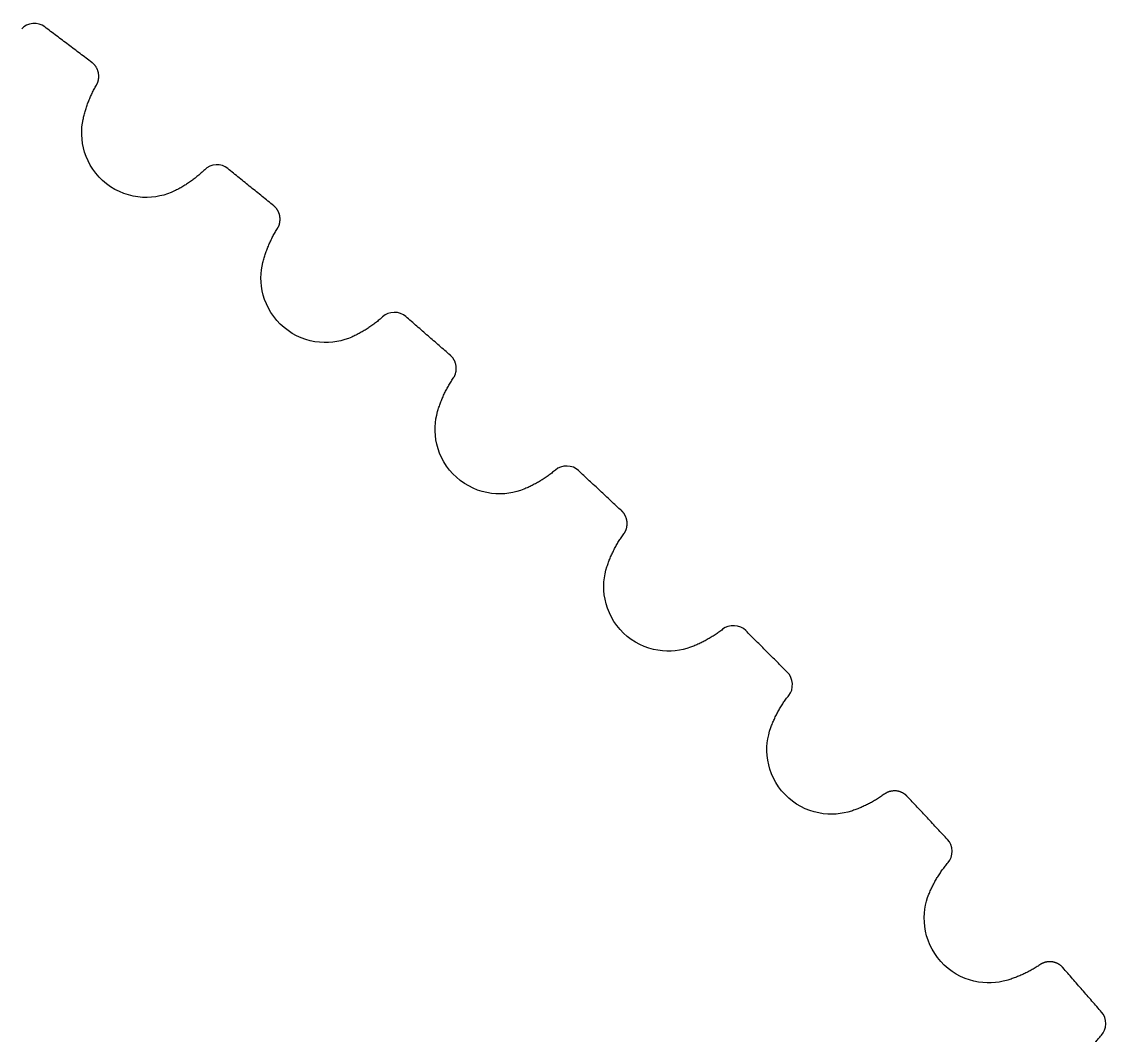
# Model space of a CAD drawing. Extents: x -57 to 57, y -57 to 57.
# Drawn here: x 33.93 to 43.26, y 37.03 to 45.75 of the extents above; entities that cross this region are included whole.
import ezdxf

# ---------------------------------------------------------------- set-up
doc = ezdxf.new("R2010")
doc.units = 0
doc.layers.add('Cut', color=7, linetype='CONTINUOUS')

msp = doc.modelspace()

# ---------------------------------------------------------------- linework, layer by layer
at = {"layer": 'Cut'}
for p, q in [((33.9272, 45.6915), (33.9272, 45.6915, 3)), ((33.9272, 45.6915), (33.9272, 45.6915, 3)), ((34.1254, 45.708), (34.1254, 45.708, 3)), ((34.1254, 45.708), (34.1254, 45.708, 3)), ((34.5312, 45.4022), (34.5312, 45.4022, 3)), ((34.5312, 45.4022), (34.5312, 45.4022, 3)), ((34.5699, 45.2073), (34.5699, 45.2073, 3)), ((34.5699, 45.2073), (34.5699, 45.2073, 3)), ((34.4555, 44.9114), (34.4555, 44.9114, 3)), ((34.4555, 44.9114), (34.4555, 44.9114, 3)), ((35.5012, 44.4797), (35.5012, 44.4797, 3)), ((35.5012, 44.4797), (35.5012, 44.4797, 3)), ((35.6998, 44.4892), (35.6998, 44.4892, 3)), ((35.6998, 44.4892), (35.6998, 44.4892, 3)), ((35.2418, 44.2971), (35.2418, 44.2971, 3)), ((35.2418, 44.2971), (35.2418, 44.2971, 3)), ((36.0946, 44.1695), (36.0946, 44.1695, 3)), ((36.0946, 44.1695), (36.0946, 44.1695, 3)), ((36.1266, 43.9732), (36.1266, 43.9732, 3)), ((36.1266, 43.9732), (36.1266, 43.9732, 3)), ((36.0019, 43.6815), (36.0019, 43.6815, 3)), ((36.0019, 43.6815), (36.0019, 43.6815, 3)), ((37.0319, 43.2136), (37.0319, 43.2136, 3)), ((37.0319, 43.2136), (37.0319, 43.2136, 3)), ((37.2307, 43.2162), (37.2307, 43.2162, 3)), ((37.2307, 43.2162), (37.2307, 43.2162, 3)), ((36.7662, 43.0402), (36.7662, 43.0402, 3)), ((36.7662, 43.0402), (36.7662, 43.0402, 3)), ((37.6141, 42.8829), (37.6141, 42.8829, 3)), ((37.6141, 42.8829), (37.6141, 42.8829, 3)), ((37.6392, 42.6857), (37.6392, 42.6857, 3)), ((37.6392, 42.6857), (37.6392, 42.6857, 3)), ((37.5044, 42.3985), (37.5044, 42.3985, 3)), ((37.5044, 42.3985), (37.5044, 42.3985, 3)), ((38.5174, 41.8949), (38.5174, 41.8949, 3)), ((38.5174, 41.8949), (38.5174, 41.8949, 3)), ((38.7162, 41.8906), (38.7162, 41.8906, 3)), ((38.7162, 41.8906), (38.7162, 41.8906, 3)), ((38.2459, 41.7308), (38.2459, 41.7308, 3)), ((38.2459, 41.7308), (38.2459, 41.7308, 3)), ((39.0878, 41.544), (39.0878, 41.544, 3)), ((39.0878, 41.544), (39.0878, 41.544, 3)), ((39.106, 41.3461), (39.106, 41.3461, 3)), ((39.106, 41.3461), (39.106, 41.3461, 3)), ((38.9613, 41.0638), (38.9613, 41.0638, 3)), ((38.9613, 41.0638), (38.9613, 41.0638, 3)), ((39.9561, 40.5251), (39.9561, 40.5251, 3)), ((39.9561, 40.5251), (39.9561, 40.5251, 3)), ((40.1546, 40.5139), (40.1546, 40.5139, 3)), ((40.1546, 40.5139), (40.1546, 40.5139, 3)), ((39.679, 40.3707), (39.679, 40.3707, 3)), ((39.679, 40.3707), (39.679, 40.3707, 3)), ((40.5139, 40.1546), (40.5139, 40.1546, 3)), ((40.5139, 40.1546), (40.5139, 40.1546, 3)), ((40.5251, 39.9561), (40.5251, 39.9561, 3)), ((40.5251, 39.9561), (40.5251, 39.9561, 3)), ((40.3707, 39.679), (40.3707, 39.679, 3)), ((40.3707, 39.679), (40.3707, 39.679, 3)), ((41.3461, 39.106), (41.3461, 39.106, 3)), ((41.3461, 39.106), (41.3461, 39.106, 3)), ((41.544, 39.0878), (41.544, 39.0878, 3)), ((41.544, 39.0878), (41.544, 39.0878, 3)), ((41.0638, 38.9613), (41.0638, 38.9613, 3)), ((41.0638, 38.9613), (41.0638, 38.9613, 3)), ((41.8906, 38.7162), (41.8906, 38.7162, 3)), ((41.8906, 38.7162), (41.8906, 38.7162, 3)), ((41.8949, 38.5174), (41.8949, 38.5174, 3)), ((41.8949, 38.5174), (41.8949, 38.5174, 3)), ((41.7308, 38.2459), (41.7308, 38.2459, 3)), ((41.7308, 38.2459), (41.7308, 38.2459, 3)), ((42.6857, 37.6392), (42.6857, 37.6392, 3)), ((42.6857, 37.6392), (42.6857, 37.6392, 3)), ((42.8829, 37.6141), (42.8829, 37.6141, 3)), ((42.8829, 37.6141), (42.8829, 37.6141, 3)), ((42.3985, 37.5044), (42.3985, 37.5044, 3)), ((42.3985, 37.5044), (42.3985, 37.5044, 3)), ((43.2162, 37.2307), (43.2162, 37.2307, 3)), ((43.2162, 37.2307), (43.2162, 37.2307, 3)), ((43.2136, 37.0319), (43.2136, 37.0319, 3)), ((43.2136, 37.0319), (43.2136, 37.0319, 3))]:
    msp.add_line(p, q, dxfattribs=at)
for points, degree in [([(34.1254, 45.708), (34.0733, 45.7531), (33.9711, 45.7446), (33.9272, 45.6915)], 3), ([(34.1254, 45.708, 3), (34.0733, 45.7531, 3), (33.9711, 45.7446, 3), (33.9272, 45.6915, 3)], 3), ([(34.1254, 45.708), (34.0733, 45.7531), (33.9711, 45.7446), (33.9272, 45.6915)], 3), ([(34.1254, 45.708, 3), (34.0733, 45.7531, 3), (33.9711, 45.7446, 3), (33.9272, 45.6915, 3)], 3), ([(34.5312, 45.4022), (34.1254, 45.708)], 1), ([(34.5312, 45.4022, 3), (34.1254, 45.708, 3)], 1), ([(34.5312, 45.4022), (34.1254, 45.708)], 1), ([(34.5312, 45.4022, 3), (34.1254, 45.708, 3)], 1), ([(34.4555, 44.9114), (34.4891, 45.0684), (34.5699, 45.2073)], 2), ([(34.4555, 44.9114, 3), (34.4891, 45.0684, 3), (34.5699, 45.2073, 3)], 2), ([(34.4555, 44.9114), (34.4891, 45.0684), (34.5699, 45.2073)], 2), ([(34.4555, 44.9114, 3), (34.4891, 45.0684, 3), (34.5699, 45.2073, 3)], 2), ([(35.5012, 44.4797), (35.386, 44.3677), (35.2418, 44.2971)], 2), ([(35.5012, 44.4797, 3), (35.386, 44.3677, 3), (35.2418, 44.2971, 3)], 2), ([(35.5012, 44.4797), (35.386, 44.3677), (35.2418, 44.2971)], 2), ([(35.5012, 44.4797, 3), (35.386, 44.3677, 3), (35.2418, 44.2971, 3)], 2), ([(35.6998, 44.4892), (35.6493, 44.5361), (35.5469, 44.5312), (35.5012, 44.4797)], 3), ([(35.6998, 44.4892, 3), (35.6493, 44.5361, 3), (35.5469, 44.5312, 3), (35.5012, 44.4797, 3)], 3), ([(35.6998, 44.4892), (35.6493, 44.5361), (35.5469, 44.5312), (35.5012, 44.4797)], 3), ([(35.6998, 44.4892, 3), (35.6493, 44.5361, 3), (35.5469, 44.5312, 3), (35.5012, 44.4797, 3)], 3), ([(36.0946, 44.1695), (35.6998, 44.4892)], 1), ([(36.0946, 44.1695, 3), (35.6998, 44.4892, 3)], 1), ([(36.0946, 44.1695), (35.6998, 44.4892)], 1), ([(36.0946, 44.1695, 3), (35.6998, 44.4892, 3)], 1), ([(36.0019, 43.6815), (36.041, 43.8373), (36.1266, 43.9732)], 2), ([(36.0019, 43.6815, 3), (36.041, 43.8373, 3), (36.1266, 43.9732, 3)], 2), ([(36.0019, 43.6815), (36.041, 43.8373), (36.1266, 43.9732)], 2), ([(36.0019, 43.6815, 3), (36.041, 43.8373, 3), (36.1266, 43.9732, 3)], 2), ([(37.2307, 43.2162), (37.1819, 43.2648), (37.0793, 43.2635), (37.0319, 43.2136)], 3), ([(37.2307, 43.2162, 3), (37.1819, 43.2648, 3), (37.0793, 43.2635, 3), (37.0319, 43.2136, 3)], 3), ([(37.2307, 43.2162), (37.1819, 43.2648), (37.0793, 43.2635), (37.0319, 43.2136)], 3), ([(37.2307, 43.2162, 3), (37.1819, 43.2648, 3), (37.0793, 43.2635, 3), (37.0319, 43.2136, 3)], 3), ([(37.0319, 43.2136), (36.9129, 43.1057), (36.7662, 43.0402)], 2), ([(37.0319, 43.2136, 3), (36.9129, 43.1057, 3), (36.7662, 43.0402, 3)], 2), ([(37.0319, 43.2136), (36.9129, 43.1057), (36.7662, 43.0402)], 2), ([(37.0319, 43.2136, 3), (36.9129, 43.1057, 3), (36.7662, 43.0402, 3)], 2), ([(37.6141, 42.8829), (37.2307, 43.2162)], 1), ([(37.6141, 42.8829, 3), (37.2307, 43.2162, 3)], 1), ([(37.6141, 42.8829), (37.2307, 43.2162)], 1), ([(37.6141, 42.8829, 3), (37.2307, 43.2162, 3)], 1), ([(37.5044, 42.3985), (37.5489, 42.5528), (37.6392, 42.6857)], 2), ([(37.5044, 42.3985, 3), (37.5489, 42.5528, 3), (37.6392, 42.6857, 3)], 2), ([(37.5044, 42.3985), (37.5489, 42.5528), (37.6392, 42.6857)], 2), ([(37.5044, 42.3985, 3), (37.5489, 42.5528, 3), (37.6392, 42.6857, 3)], 2), ([(38.7162, 41.8906), (38.6692, 41.9408), (38.5666, 41.9431), (38.5174, 41.8949)], 3), ([(38.7162, 41.8906, 3), (38.6692, 41.9408, 3), (38.5666, 41.9431, 3), (38.5174, 41.8949, 3)], 3), ([(38.7162, 41.8906), (38.6692, 41.9408), (38.5666, 41.9431), (38.5174, 41.8949)], 3), ([(38.7162, 41.8906, 3), (38.6692, 41.9408, 3), (38.5666, 41.9431, 3), (38.5174, 41.8949, 3)], 3), ([(38.5174, 41.8949), (38.3948, 41.7912), (38.2459, 41.7308)], 2), ([(38.5174, 41.8949, 3), (38.3948, 41.7912, 3), (38.2459, 41.7308, 3)], 2), ([(38.5174, 41.8949), (38.3948, 41.7912), (38.2459, 41.7308)], 2), ([(38.5174, 41.8949, 3), (38.3948, 41.7912, 3), (38.2459, 41.7308, 3)], 2), ([(39.0878, 41.544), (38.7162, 41.8906)], 1), ([(39.0878, 41.544, 3), (38.7162, 41.8906, 3)], 1), ([(39.0878, 41.544), (38.7162, 41.8906)], 1), ([(39.0878, 41.544, 3), (38.7162, 41.8906, 3)], 1), ([(38.9613, 41.0638), (39.0111, 41.2164), (39.106, 41.3461)], 2), ([(38.9613, 41.0638, 3), (39.0111, 41.2164, 3), (39.106, 41.3461, 3)], 2), ([(38.9613, 41.0638), (39.0111, 41.2164), (39.106, 41.3461)], 2), ([(38.9613, 41.0638, 3), (39.0111, 41.2164, 3), (39.106, 41.3461, 3)], 2), ([(40.1546, 40.5139), (40.1093, 40.5658), (40.0069, 40.5716), (39.9561, 40.5251)], 3), ([(40.1546, 40.5139, 3), (40.1093, 40.5658, 3), (40.0069, 40.5716, 3), (39.9561, 40.5251, 3)], 3), ([(40.1546, 40.5139), (40.1093, 40.5658), (40.0069, 40.5716), (39.9561, 40.5251)], 3), ([(40.1546, 40.5139, 3), (40.1093, 40.5658, 3), (40.0069, 40.5716, 3), (39.9561, 40.5251, 3)], 3), ([(39.9561, 40.5251), (39.8299, 40.4258), (39.679, 40.3707)], 2), ([(39.9561, 40.5251, 3), (39.8299, 40.4258, 3), (39.679, 40.3707, 3)], 2), ([(39.9561, 40.5251), (39.8299, 40.4258), (39.679, 40.3707)], 2), ([(39.9561, 40.5251, 3), (39.8299, 40.4258, 3), (39.679, 40.3707, 3)], 2), ([(40.5139, 40.1546), (40.1546, 40.5139)], 1), ([(40.5139, 40.1546, 3), (40.1546, 40.5139, 3)], 1), ([(40.5139, 40.1546), (40.1546, 40.5139)], 1), ([(40.5139, 40.1546, 3), (40.1546, 40.5139, 3)], 1), ([(40.5251, 39.9561), (40.5716, 40.0069), (40.5658, 40.1093), (40.5139, 40.1546)], 3), ([(40.5251, 39.9561, 3), (40.5716, 40.0069, 3), (40.5658, 40.1093, 3), (40.5139, 40.1546, 3)], 3), ([(40.5251, 39.9561), (40.5716, 40.0069), (40.5658, 40.1093), (40.5139, 40.1546)], 3), ([(40.5251, 39.9561, 3), (40.5716, 40.0069, 3), (40.5658, 40.1093, 3), (40.5139, 40.1546, 3)], 3), ([(40.3707, 39.679), (40.4258, 39.8299), (40.5251, 39.9561)], 2), ([(40.3707, 39.679, 3), (40.4258, 39.8299, 3), (40.5251, 39.9561, 3)], 2), ([(40.3707, 39.679), (40.4258, 39.8299), (40.5251, 39.9561)], 2), ([(40.3707, 39.679, 3), (40.4258, 39.8299, 3), (40.5251, 39.9561, 3)], 2), ([(41.3461, 39.106), (41.2164, 39.0111), (41.0638, 38.9613)], 2), ([(41.3461, 39.106, 3), (41.2164, 39.0111, 3), (41.0638, 38.9613, 3)], 2), ([(41.3461, 39.106), (41.2164, 39.0111), (41.0638, 38.9613)], 2), ([(41.3461, 39.106, 3), (41.2164, 39.0111, 3), (41.0638, 38.9613, 3)], 2), ([(41.8906, 38.7162), (41.544, 39.0878)], 1), ([(41.8906, 38.7162, 3), (41.544, 39.0878, 3)], 1), ([(41.8906, 38.7162), (41.544, 39.0878)], 1), ([(41.8906, 38.7162, 3), (41.544, 39.0878, 3)], 1), ([(41.8949, 38.5174), (41.9431, 38.5666), (41.9408, 38.6692), (41.8906, 38.7162)], 3), ([(41.8949, 38.5174, 3), (41.9431, 38.5666, 3), (41.9408, 38.6692, 3), (41.8906, 38.7162, 3)], 3), ([(41.8949, 38.5174), (41.9431, 38.5666), (41.9408, 38.6692), (41.8906, 38.7162)], 3), ([(41.8949, 38.5174, 3), (41.9431, 38.5666, 3), (41.9408, 38.6692, 3), (41.8906, 38.7162, 3)], 3), ([(41.7308, 38.2459), (41.7912, 38.3948), (41.8949, 38.5174)], 2), ([(41.7308, 38.2459, 3), (41.7912, 38.3948, 3), (41.8949, 38.5174, 3)], 2), ([(41.7308, 38.2459), (41.7912, 38.3948), (41.8949, 38.5174)], 2), ([(41.7308, 38.2459, 3), (41.7912, 38.3948, 3), (41.8949, 38.5174, 3)], 2), ([(42.6857, 37.6392), (42.5528, 37.5489), (42.3985, 37.5044)], 2), ([(42.6857, 37.6392, 3), (42.5528, 37.5489, 3), (42.3985, 37.5044, 3)], 2), ([(42.6857, 37.6392), (42.5528, 37.5489), (42.3985, 37.5044)], 2), ([(42.6857, 37.6392, 3), (42.5528, 37.5489, 3), (42.3985, 37.5044, 3)], 2), ([(43.2162, 37.2307), (42.8829, 37.6141)], 1), ([(43.2162, 37.2307, 3), (42.8829, 37.6141, 3)], 1), ([(43.2162, 37.2307), (42.8829, 37.6141)], 1), ([(43.2162, 37.2307, 3), (42.8829, 37.6141, 3)], 1), ([(43.2136, 37.0319), (43.2635, 37.0793), (43.2648, 37.1819), (43.2162, 37.2307)], 3), ([(43.2136, 37.0319, 3), (43.2635, 37.0793, 3), (43.2648, 37.1819, 3), (43.2162, 37.2307, 3)], 3), ([(43.2136, 37.0319), (43.2635, 37.0793), (43.2648, 37.1819), (43.2162, 37.2307)], 3), ([(43.2136, 37.0319, 3), (43.2635, 37.0793, 3), (43.2648, 37.1819, 3), (43.2162, 37.2307, 3)], 3), ([(43.0402, 36.7662), (43.1057, 36.9129), (43.2136, 37.0319)], 2), ([(43.0402, 36.7662, 3), (43.1057, 36.9129, 3), (43.2136, 37.0319, 3)], 2), ([(43.0402, 36.7662), (43.1057, 36.9129), (43.2136, 37.0319)], 2), ([(43.0402, 36.7662, 3), (43.1057, 36.9129, 3), (43.2136, 37.0319, 3)], 2)]:
    msp.add_open_spline(points, degree=degree, dxfattribs=at)
for points, degree, knots in [([(34.5699, 45.2073), (34.5972, 45.2529), (34.5875, 45.3121), (34.5738, 45.3705), (34.5312, 45.4022)], 2, [0, 0, 0, 0.724386, 0.724386, 1.44877, 1.44877, 1.44877]), ([(34.5699, 45.2073, 3), (34.5972, 45.2529, 3), (34.5875, 45.3121, 3), (34.5738, 45.3705, 3), (34.5312, 45.4022, 3)], 2, [0, 0, 0, 0.724386, 0.724386, 1.44877, 1.44877, 1.44877]), ([(34.5699, 45.2073), (34.5972, 45.2529), (34.5875, 45.3121), (34.5738, 45.3705), (34.5312, 45.4022)], 2, [0, 0, 0, 0.724386, 0.724386, 1.44877, 1.44877, 1.44877]), ([(34.5699, 45.2073, 3), (34.5972, 45.2529, 3), (34.5875, 45.3121, 3), (34.5738, 45.3705, 3), (34.5312, 45.4022, 3)], 2, [0, 0, 0, 0.724386, 0.724386, 1.44877, 1.44877, 1.44877]), ([(35.2418, 44.2971), (35.1675, 44.2606), (35.0721, 44.2357), (34.9665, 44.2418), (34.8615, 44.2472), (34.7478, 44.2866), (34.6567, 44.3585), (34.5649, 44.4295), (34.4991, 44.5303), (34.4685, 44.6309), (34.437, 44.7319), (34.4381, 44.8305), (34.4555, 44.9114)], 3, [0, 0, 0, 0, 0.558599, 0.558599, 0.558599, 1.1172, 1.1172, 1.1172, 1.6758, 1.6758, 1.6758, 2.2344, 2.2344, 2.2344, 2.2344]), ([(35.2418, 44.2971, 3), (35.1675, 44.2606, 3), (35.0721, 44.2357, 3), (34.9665, 44.2418, 3), (34.8615, 44.2472, 3), (34.7478, 44.2866, 3), (34.6567, 44.3585, 3), (34.5649, 44.4295, 3), (34.4991, 44.5303, 3), (34.4685, 44.6309, 3), (34.437, 44.7319, 3), (34.4381, 44.8305, 3), (34.4555, 44.9114, 3)], 3, [0, 0, 0, 0, 0.558599, 0.558599, 0.558599, 1.1172, 1.1172, 1.1172, 1.6758, 1.6758, 1.6758, 2.2344, 2.2344, 2.2344, 2.2344]), ([(35.2418, 44.2971), (35.1675, 44.2606), (35.0721, 44.2357), (34.9665, 44.2418), (34.8615, 44.2472), (34.7478, 44.2866), (34.6567, 44.3585), (34.5649, 44.4295), (34.4991, 44.5303), (34.4685, 44.6309), (34.437, 44.7319), (34.4381, 44.8305), (34.4555, 44.9114)], 3, [0, 0, 0, 0, 0.558599, 0.558599, 0.558599, 1.1172, 1.1172, 1.1172, 1.6758, 1.6758, 1.6758, 2.2344, 2.2344, 2.2344, 2.2344]), ([(35.2418, 44.2971, 3), (35.1675, 44.2606, 3), (35.0721, 44.2357, 3), (34.9665, 44.2418, 3), (34.8615, 44.2472, 3), (34.7478, 44.2866, 3), (34.6567, 44.3585, 3), (34.5649, 44.4295, 3), (34.4991, 44.5303, 3), (34.4685, 44.6309, 3), (34.437, 44.7319, 3), (34.4381, 44.8305, 3), (34.4555, 44.9114, 3)], 3, [0, 0, 0, 0, 0.558599, 0.558599, 0.558599, 1.1172, 1.1172, 1.1172, 1.6758, 1.6758, 1.6758, 2.2344, 2.2344, 2.2344, 2.2344]), ([(36.1266, 43.9732), (36.1554, 44.0179), (36.1478, 44.0774), (36.1362, 44.1363), (36.0946, 44.1695)], 2, [0, 0, 0, 0.724386, 0.724386, 1.44877, 1.44877, 1.44877]), ([(36.1266, 43.9732, 3), (36.1554, 44.0179, 3), (36.1478, 44.0774, 3), (36.1362, 44.1363, 3), (36.0946, 44.1695, 3)], 2, [0, 0, 0, 0.724386, 0.724386, 1.44877, 1.44877, 1.44877]), ([(36.1266, 43.9732), (36.1554, 44.0179), (36.1478, 44.0774), (36.1362, 44.1363), (36.0946, 44.1695)], 2, [0, 0, 0, 0.724386, 0.724386, 1.44877, 1.44877, 1.44877]), ([(36.1266, 43.9732, 3), (36.1554, 44.0179, 3), (36.1478, 44.0774, 3), (36.1362, 44.1363, 3), (36.0946, 44.1695, 3)], 2, [0, 0, 0, 0.724386, 0.724386, 1.44877, 1.44877, 1.44877]), ([(36.7662, 43.0402), (36.6907, 43.0063), (36.5946, 42.9847), (36.4892, 42.9945), (36.3844, 43.0036), (36.2722, 43.047), (36.1837, 43.122), (36.0944, 43.1962), (36.0322, 43.2992), (36.0051, 43.4008), (35.9771, 43.5028), (35.9817, 43.6013), (36.0019, 43.6815)], 3, [0, 0, 0, 0, 0.558599, 0.558599, 0.558599, 1.1172, 1.1172, 1.1172, 1.6758, 1.6758, 1.6758, 2.2344, 2.2344, 2.2344, 2.2344]), ([(36.7662, 43.0402, 3), (36.6907, 43.0063, 3), (36.5946, 42.9847, 3), (36.4892, 42.9945, 3), (36.3844, 43.0036, 3), (36.2722, 43.047, 3), (36.1837, 43.122, 3), (36.0944, 43.1962, 3), (36.0322, 43.2992, 3), (36.0051, 43.4008, 3), (35.9771, 43.5028, 3), (35.9817, 43.6013, 3), (36.0019, 43.6815, 3)], 3, [0, 0, 0, 0, 0.558599, 0.558599, 0.558599, 1.1172, 1.1172, 1.1172, 1.6758, 1.6758, 1.6758, 2.2344, 2.2344, 2.2344, 2.2344]), ([(36.7662, 43.0402), (36.6907, 43.0063), (36.5946, 42.9847), (36.4892, 42.9945), (36.3844, 43.0036), (36.2722, 43.047), (36.1837, 43.122), (36.0944, 43.1962), (36.0322, 43.2992), (36.0051, 43.4008), (35.9771, 43.5028), (35.9817, 43.6013), (36.0019, 43.6815)], 3, [0, 0, 0, 0, 0.558599, 0.558599, 0.558599, 1.1172, 1.1172, 1.1172, 1.6758, 1.6758, 1.6758, 2.2344, 2.2344, 2.2344, 2.2344]), ([(36.7662, 43.0402, 3), (36.6907, 43.0063, 3), (36.5946, 42.9847, 3), (36.4892, 42.9945, 3), (36.3844, 43.0036, 3), (36.2722, 43.047, 3), (36.1837, 43.122, 3), (36.0944, 43.1962, 3), (36.0322, 43.2992, 3), (36.0051, 43.4008, 3), (35.9771, 43.5028, 3), (35.9817, 43.6013, 3), (36.0019, 43.6815, 3)], 3, [0, 0, 0, 0, 0.558599, 0.558599, 0.558599, 1.1172, 1.1172, 1.1172, 1.6758, 1.6758, 1.6758, 2.2344, 2.2344, 2.2344, 2.2344]), ([(37.6392, 42.6857), (37.6696, 42.7293), (37.664, 42.789), (37.6545, 42.8482), (37.6141, 42.8829)], 2, [0, 0, 0, 0.724386, 0.724386, 1.44877, 1.44877, 1.44877]), ([(37.6392, 42.6857, 3), (37.6696, 42.7293, 3), (37.664, 42.789, 3), (37.6545, 42.8482, 3), (37.6141, 42.8829, 3)], 2, [0, 0, 0, 0.724386, 0.724386, 1.44877, 1.44877, 1.44877]), ([(37.6392, 42.6857), (37.6696, 42.7293), (37.664, 42.789), (37.6545, 42.8482), (37.6141, 42.8829)], 2, [0, 0, 0, 0.724386, 0.724386, 1.44877, 1.44877, 1.44877]), ([(37.6392, 42.6857, 3), (37.6696, 42.7293, 3), (37.664, 42.789, 3), (37.6545, 42.8482, 3), (37.6141, 42.8829, 3)], 2, [0, 0, 0, 0.724386, 0.724386, 1.44877, 1.44877, 1.44877]), ([(38.2459, 41.7308), (38.1693, 41.6997), (38.0724, 41.6814), (37.9675, 41.6949), (37.8631, 41.7076), (37.7524, 41.7549), (37.6666, 41.8329), (37.5799, 41.9102), (37.5213, 42.0153), (37.4978, 42.1178), (37.4734, 42.2207), (37.4815, 42.319), (37.5044, 42.3985)], 3, [0, 0, 0, 0, 0.558599, 0.558599, 0.558599, 1.1172, 1.1172, 1.1172, 1.6758, 1.6758, 1.6758, 2.2344, 2.2344, 2.2344, 2.2344]), ([(38.2459, 41.7308, 3), (38.1693, 41.6997, 3), (38.0724, 41.6814, 3), (37.9675, 41.6949, 3), (37.8631, 41.7076, 3), (37.7524, 41.7549, 3), (37.6666, 41.8329, 3), (37.5799, 41.9102, 3), (37.5213, 42.0153, 3), (37.4978, 42.1178, 3), (37.4734, 42.2207, 3), (37.4815, 42.319, 3), (37.5044, 42.3985, 3)], 3, [0, 0, 0, 0, 0.558599, 0.558599, 0.558599, 1.1172, 1.1172, 1.1172, 1.6758, 1.6758, 1.6758, 2.2344, 2.2344, 2.2344, 2.2344]), ([(38.2459, 41.7308), (38.1693, 41.6997), (38.0724, 41.6814), (37.9675, 41.6949), (37.8631, 41.7076), (37.7524, 41.7549), (37.6666, 41.8329), (37.5799, 41.9102), (37.5213, 42.0153), (37.4978, 42.1178), (37.4734, 42.2207), (37.4815, 42.319), (37.5044, 42.3985)], 3, [0, 0, 0, 0, 0.558599, 0.558599, 0.558599, 1.1172, 1.1172, 1.1172, 1.6758, 1.6758, 1.6758, 2.2344, 2.2344, 2.2344, 2.2344]), ([(38.2459, 41.7308, 3), (38.1693, 41.6997, 3), (38.0724, 41.6814, 3), (37.9675, 41.6949, 3), (37.8631, 41.7076, 3), (37.7524, 41.7549, 3), (37.6666, 41.8329, 3), (37.5799, 41.9102, 3), (37.5213, 42.0153, 3), (37.4978, 42.1178, 3), (37.4734, 42.2207, 3), (37.4815, 42.319, 3), (37.5044, 42.3985, 3)], 3, [0, 0, 0, 0, 0.558599, 0.558599, 0.558599, 1.1172, 1.1172, 1.1172, 1.6758, 1.6758, 1.6758, 2.2344, 2.2344, 2.2344, 2.2344]), ([(39.106, 41.3461), (39.1379, 41.3886), (39.1344, 41.4485), (39.1269, 41.508), (39.0878, 41.544)], 2, [0, 0, 0, 0.724386, 0.724386, 1.44877, 1.44877, 1.44877]), ([(39.106, 41.3461, 3), (39.1379, 41.3886, 3), (39.1344, 41.4485, 3), (39.1269, 41.508, 3), (39.0878, 41.544, 3)], 2, [0, 0, 0, 0.724386, 0.724386, 1.44877, 1.44877, 1.44877]), ([(39.106, 41.3461), (39.1379, 41.3886), (39.1344, 41.4485), (39.1269, 41.508), (39.0878, 41.544)], 2, [0, 0, 0, 0.724386, 0.724386, 1.44877, 1.44877, 1.44877]), ([(39.106, 41.3461, 3), (39.1379, 41.3886, 3), (39.1344, 41.4485, 3), (39.1269, 41.508, 3), (39.0878, 41.544, 3)], 2, [0, 0, 0, 0.724386, 0.724386, 1.44877, 1.44877, 1.44877]), ([(39.679, 40.3707), (39.6013, 40.3422), (39.5039, 40.3273), (39.3995, 40.3444), (39.2956, 40.3608), (39.1866, 40.4119), (39.1036, 40.4929), (39.0197, 40.5731), (38.9648, 40.6802), (38.9448, 40.7835), (38.9241, 40.8872), (38.9355, 40.9851), (38.9613, 41.0638)], 3, [0, 0, 0, 0, 0.558599, 0.558599, 0.558599, 1.1172, 1.1172, 1.1172, 1.6758, 1.6758, 1.6758, 2.2344, 2.2344, 2.2344, 2.2344]), ([(39.679, 40.3707, 3), (39.6013, 40.3422, 3), (39.5039, 40.3273, 3), (39.3995, 40.3444, 3), (39.2956, 40.3608, 3), (39.1866, 40.4119, 3), (39.1036, 40.4929, 3), (39.0197, 40.5731, 3), (38.9648, 40.6802, 3), (38.9448, 40.7835, 3), (38.9241, 40.8872, 3), (38.9355, 40.9851, 3), (38.9613, 41.0638, 3)], 3, [0, 0, 0, 0, 0.558599, 0.558599, 0.558599, 1.1172, 1.1172, 1.1172, 1.6758, 1.6758, 1.6758, 2.2344, 2.2344, 2.2344, 2.2344]), ([(39.679, 40.3707), (39.6013, 40.3422), (39.5039, 40.3273), (39.3995, 40.3444), (39.2956, 40.3608), (39.1866, 40.4119), (39.1036, 40.4929), (39.0197, 40.5731), (38.9648, 40.6802), (38.9448, 40.7835), (38.9241, 40.8872), (38.9355, 40.9851), (38.9613, 41.0638)], 3, [0, 0, 0, 0, 0.558599, 0.558599, 0.558599, 1.1172, 1.1172, 1.1172, 1.6758, 1.6758, 1.6758, 2.2344, 2.2344, 2.2344, 2.2344]), ([(39.679, 40.3707, 3), (39.6013, 40.3422, 3), (39.5039, 40.3273, 3), (39.3995, 40.3444, 3), (39.2956, 40.3608, 3), (39.1866, 40.4119, 3), (39.1036, 40.4929, 3), (39.0197, 40.5731, 3), (38.9648, 40.6802, 3), (38.9448, 40.7835, 3), (38.9241, 40.8872, 3), (38.9355, 40.9851, 3), (38.9613, 41.0638, 3)], 3, [0, 0, 0, 0, 0.558599, 0.558599, 0.558599, 1.1172, 1.1172, 1.1172, 1.6758, 1.6758, 1.6758, 2.2344, 2.2344, 2.2344, 2.2344]), ([(41.0638, 38.9613), (40.9851, 38.9355), (40.8872, 38.9241), (40.7835, 38.9448), (40.6802, 38.9648), (40.5731, 39.0197), (40.4929, 39.1036), (40.4119, 39.1866), (40.3608, 39.2956), (40.3444, 39.3995), (40.3273, 39.5039), (40.3422, 39.6013), (40.3707, 39.679)], 3, [0, 0, 0, 0, 0.558599, 0.558599, 0.558599, 1.1172, 1.1172, 1.1172, 1.6758, 1.6758, 1.6758, 2.2344, 2.2344, 2.2344, 2.2344]), ([(41.0638, 38.9613, 3), (40.9851, 38.9355, 3), (40.8872, 38.9241, 3), (40.7835, 38.9448, 3), (40.6802, 38.9648, 3), (40.5731, 39.0197, 3), (40.4929, 39.1036, 3), (40.4119, 39.1866, 3), (40.3608, 39.2956, 3), (40.3444, 39.3995, 3), (40.3273, 39.5039, 3), (40.3422, 39.6013, 3), (40.3707, 39.679, 3)], 3, [0, 0, 0, 0, 0.558599, 0.558599, 0.558599, 1.1172, 1.1172, 1.1172, 1.6758, 1.6758, 1.6758, 2.2344, 2.2344, 2.2344, 2.2344]), ([(41.0638, 38.9613), (40.9851, 38.9355), (40.8872, 38.9241), (40.7835, 38.9448), (40.6802, 38.9648), (40.5731, 39.0197), (40.4929, 39.1036), (40.4119, 39.1866), (40.3608, 39.2956), (40.3444, 39.3995), (40.3273, 39.5039), (40.3422, 39.6013), (40.3707, 39.679)], 3, [0, 0, 0, 0, 0.558599, 0.558599, 0.558599, 1.1172, 1.1172, 1.1172, 1.6758, 1.6758, 1.6758, 2.2344, 2.2344, 2.2344, 2.2344]), ([(41.0638, 38.9613, 3), (40.9851, 38.9355, 3), (40.8872, 38.9241, 3), (40.7835, 38.9448, 3), (40.6802, 38.9648, 3), (40.5731, 39.0197, 3), (40.4929, 39.1036, 3), (40.4119, 39.1866, 3), (40.3608, 39.2956, 3), (40.3444, 39.3995, 3), (40.3273, 39.5039, 3), (40.3422, 39.6013, 3), (40.3707, 39.679, 3)], 3, [0, 0, 0, 0, 0.558599, 0.558599, 0.558599, 1.1172, 1.1172, 1.1172, 1.6758, 1.6758, 1.6758, 2.2344, 2.2344, 2.2344, 2.2344]), ([(41.544, 39.0878), (41.508, 39.1269), (41.4485, 39.1344), (41.3886, 39.1379), (41.3461, 39.106)], 2, [0, 0, 0, 0.724386, 0.724386, 1.44877, 1.44877, 1.44877]), ([(41.544, 39.0878, 3), (41.508, 39.1269, 3), (41.4485, 39.1344, 3), (41.3886, 39.1379, 3), (41.3461, 39.106, 3)], 2, [0, 0, 0, 0.724386, 0.724386, 1.44877, 1.44877, 1.44877]), ([(41.544, 39.0878), (41.508, 39.1269), (41.4485, 39.1344), (41.3886, 39.1379), (41.3461, 39.106)], 2, [0, 0, 0, 0.724386, 0.724386, 1.44877, 1.44877, 1.44877]), ([(41.544, 39.0878, 3), (41.508, 39.1269, 3), (41.4485, 39.1344, 3), (41.3886, 39.1379, 3), (41.3461, 39.106, 3)], 2, [0, 0, 0, 0.724386, 0.724386, 1.44877, 1.44877, 1.44877]), ([(42.3985, 37.5044), (42.319, 37.4815), (42.2207, 37.4734), (42.1178, 37.4978), (42.0153, 37.5213), (41.9102, 37.5799), (41.8329, 37.6666), (41.7549, 37.7524), (41.7076, 37.8631), (41.6949, 37.9675), (41.6814, 38.0724), (41.6997, 38.1693), (41.7308, 38.2459)], 3, [0, 0, 0, 0, 0.558599, 0.558599, 0.558599, 1.1172, 1.1172, 1.1172, 1.6758, 1.6758, 1.6758, 2.2344, 2.2344, 2.2344, 2.2344]), ([(42.3985, 37.5044, 3), (42.319, 37.4815, 3), (42.2207, 37.4734, 3), (42.1178, 37.4978, 3), (42.0153, 37.5213, 3), (41.9102, 37.5799, 3), (41.8329, 37.6666, 3), (41.7549, 37.7524, 3), (41.7076, 37.8631, 3), (41.6949, 37.9675, 3), (41.6814, 38.0724, 3), (41.6997, 38.1693, 3), (41.7308, 38.2459, 3)], 3, [0, 0, 0, 0, 0.558599, 0.558599, 0.558599, 1.1172, 1.1172, 1.1172, 1.6758, 1.6758, 1.6758, 2.2344, 2.2344, 2.2344, 2.2344]), ([(42.3985, 37.5044), (42.319, 37.4815), (42.2207, 37.4734), (42.1178, 37.4978), (42.0153, 37.5213), (41.9102, 37.5799), (41.8329, 37.6666), (41.7549, 37.7524), (41.7076, 37.8631), (41.6949, 37.9675), (41.6814, 38.0724), (41.6997, 38.1693), (41.7308, 38.2459)], 3, [0, 0, 0, 0, 0.558599, 0.558599, 0.558599, 1.1172, 1.1172, 1.1172, 1.6758, 1.6758, 1.6758, 2.2344, 2.2344, 2.2344, 2.2344]), ([(42.3985, 37.5044, 3), (42.319, 37.4815, 3), (42.2207, 37.4734, 3), (42.1178, 37.4978, 3), (42.0153, 37.5213, 3), (41.9102, 37.5799, 3), (41.8329, 37.6666, 3), (41.7549, 37.7524, 3), (41.7076, 37.8631, 3), (41.6949, 37.9675, 3), (41.6814, 38.0724, 3), (41.6997, 38.1693, 3), (41.7308, 38.2459, 3)], 3, [0, 0, 0, 0, 0.558599, 0.558599, 0.558599, 1.1172, 1.1172, 1.1172, 1.6758, 1.6758, 1.6758, 2.2344, 2.2344, 2.2344, 2.2344]), ([(42.8829, 37.6141), (42.8482, 37.6545), (42.789, 37.664), (42.7293, 37.6696), (42.6857, 37.6392)], 2, [0, 0, 0, 0.724386, 0.724386, 1.44877, 1.44877, 1.44877]), ([(42.8829, 37.6141, 3), (42.8482, 37.6545, 3), (42.789, 37.664, 3), (42.7293, 37.6696, 3), (42.6857, 37.6392, 3)], 2, [0, 0, 0, 0.724386, 0.724386, 1.44877, 1.44877, 1.44877]), ([(42.8829, 37.6141), (42.8482, 37.6545), (42.789, 37.664), (42.7293, 37.6696), (42.6857, 37.6392)], 2, [0, 0, 0, 0.724386, 0.724386, 1.44877, 1.44877, 1.44877]), ([(42.8829, 37.6141, 3), (42.8482, 37.6545, 3), (42.789, 37.664, 3), (42.7293, 37.6696, 3), (42.6857, 37.6392, 3)], 2, [0, 0, 0, 0.724386, 0.724386, 1.44877, 1.44877, 1.44877])]:
    msp.add_open_spline(points, degree=degree, knots=knots, dxfattribs=at)

doc.saveas('drawing.dxf')
